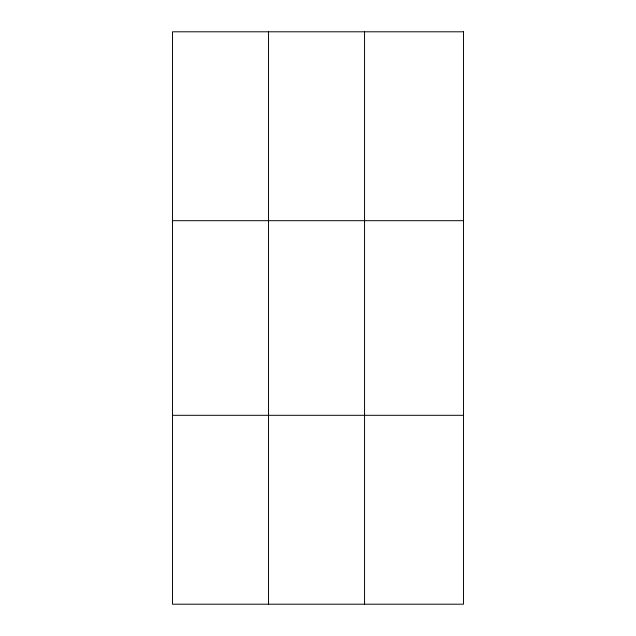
<?xml version="1.0" encoding="UTF-8"?>
<svg xmlns="http://www.w3.org/2000/svg" width="636" height="636" viewBox="0 0 636 636"><rect width="100%" height="100%" fill="white"/><g stroke="black" fill="none" stroke-linecap="round" stroke-linejoin="round"><path stroke-width="0.95" d="M268.535 604.2L268.535 31.8M364.555 604.2L364.555 31.8M172.523 220.692L463.477 220.692M172.523 415.308L463.477 415.308M463.477 31.8L463.477 604.2L172.523 604.2L172.523 31.8L463.477 31.8"/></g></svg>
